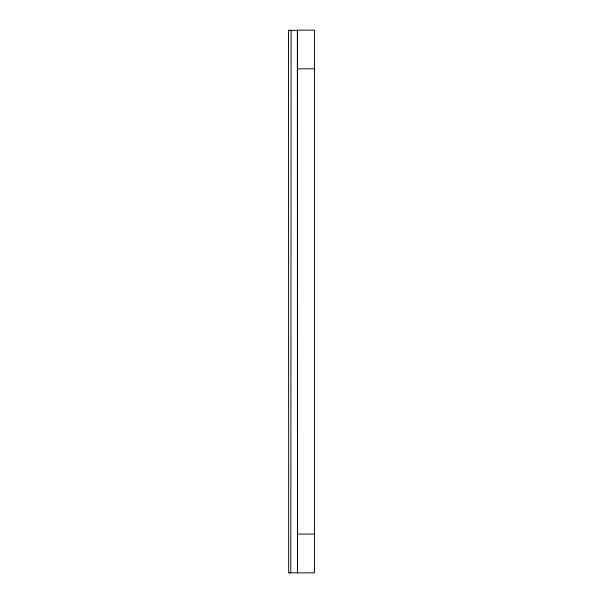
<?xml version="1.0" encoding="UTF-8"?>
<svg xmlns="http://www.w3.org/2000/svg" width="603" height="603" viewBox="0 0 603 603"><rect width="100%" height="100%" fill="white"/><g stroke="black" fill="none" stroke-linecap="round" stroke-linejoin="round"><path stroke-width="0.9" d="M297.452 565.275L297.452 68.915L314.51 68.734M289.809 572.842L288.694 572.85L288.49 30.338L297.332 30.331L297.483 572.842L314.51 572.842L314.51 30.15L297.452 30.15L297.452 572.842M290.616 30.338L291.113 30.338L290.812 572.85M297.452 534.077L314.51 534.077M289.508 572.85L297.369 572.842M289.312 30.338L288.498 30.338"/></g></svg>
